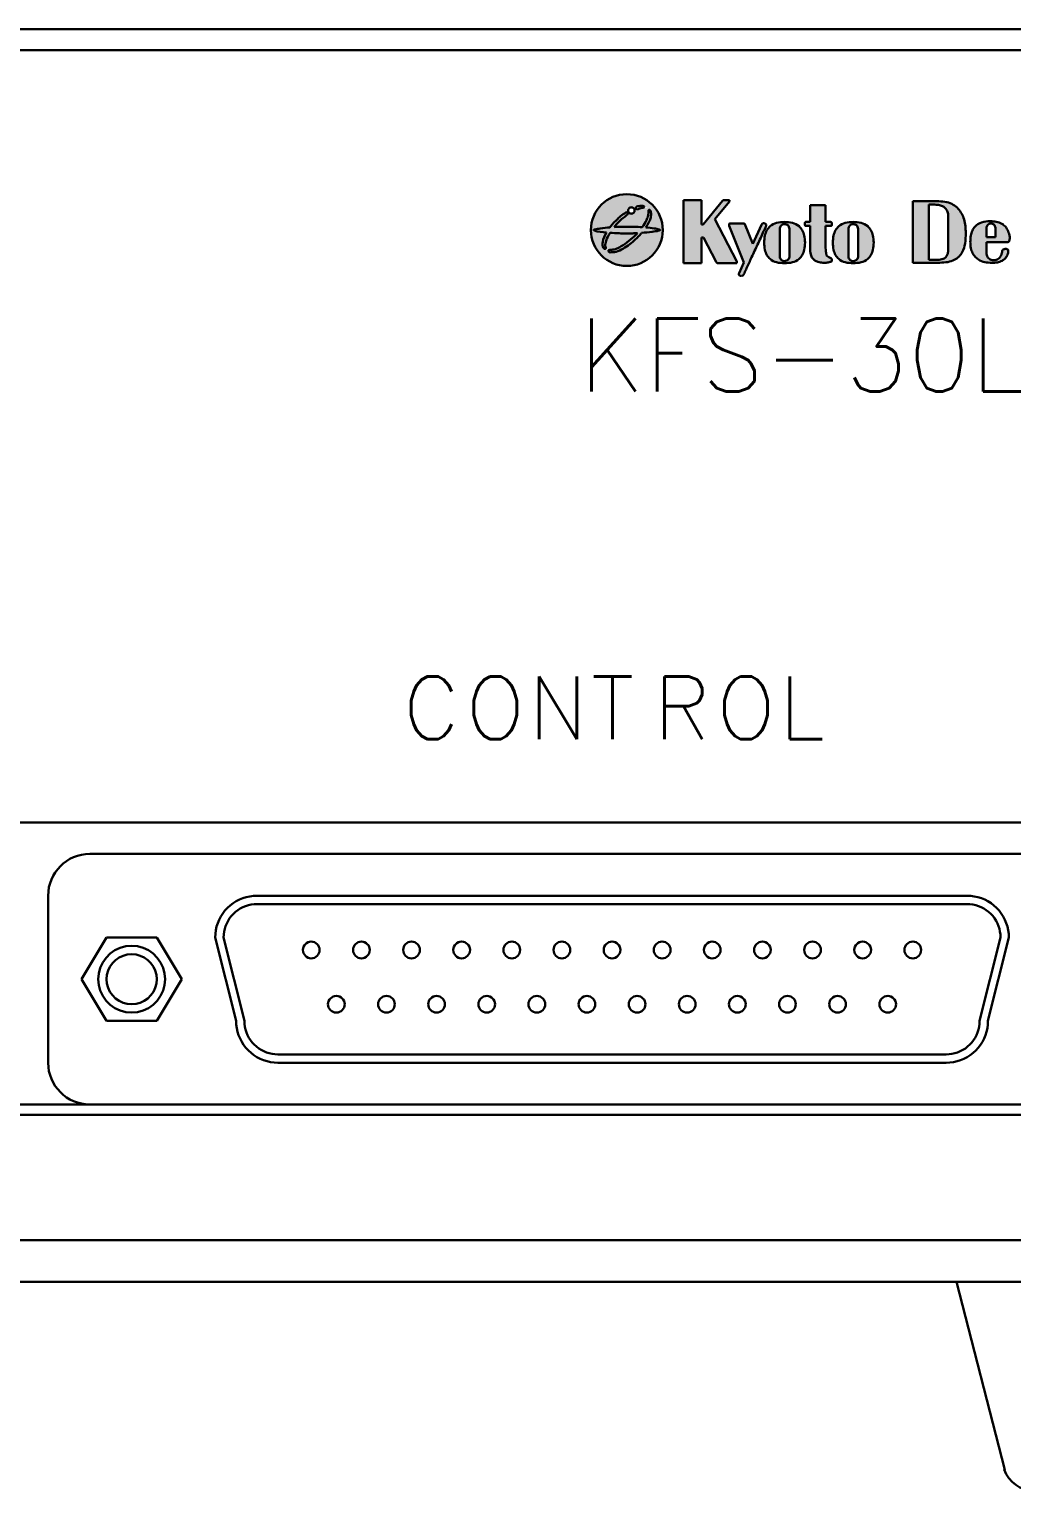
# Model space of a CAD drawing. Header units: millimetres. Extents: x 249 to 929, y 109 to 421.
# Drawn here: x 307.4 to 354.4, y 151.3 to 221.3 of the extents above; entities that cross this region are included whole.
import ezdxf

# ---------------------------------------------------------------- set-up
doc = ezdxf.new("R2010")
doc.units = ezdxf.units.MM
doc.layers.get('0').update_dxf_attribs({"lineweight": 30})
doc.layers.add('0 @ 1', color=7, linetype='Continuous', lineweight=30)
doc.styles.get("Standard").update_dxf_attribs({"font": 'txt', "bigfont": 'extfont2.shx'})

# ---------------------------------------------------------------- blocks, each defined once
blk = doc.blocks.new('A$C63502DDE')
h = blk.add_hatch(color=256)
h.paths.add_polyline_path([(88.428, 48.381, 1), (84.988, 48.381, 1)])
edge = h.paths.add_edge_path(flags=16)
edge.add_spline(control_points=[(86.928, 49.164), (86.908, 49.166), (86.868, 49.171), (86.817, 49.206), (86.783, 49.257), (86.771, 49.317), (86.783, 49.378), (86.817, 49.428), (86.868, 49.464), (86.908, 49.468), (86.928, 49.471)], knot_values=[0, 0, 0, 0, 0.126791, 0.249893, 0.373033, 0.49987, 0.627204, 0.750298, 0.873243, 1, 1, 1, 1], degree=3, periodic=0)
edge.add_spline(control_points=[(86.928, 49.471), (86.949, 49.468), (86.989, 49.464), (87.04, 49.428), (87.074, 49.378), (87.086, 49.317), (87.074, 49.257), (87.04, 49.206), (86.989, 49.171), (86.949, 49.166), (86.928, 49.164)], knot_values=[0, 0, 0, 0, 0.127888, 0.250638, 0.37317, 0.50013, 0.626595, 0.749172, 0.872079, 1, 1, 1, 1], degree=3, periodic=0)
edge = h.paths.add_edge_path(flags=16)
edge.add_line((87.697, 49.444), (87.497, 49.444))
edge.add_spline(control_points=[(87.497, 49.444), (87.457, 49.441), (87.356, 49.433), (87.262, 49.395), (87.204, 49.372)], knot_values=[0, 0, 0, 0, 0.387628, 1, 1, 1, 1], degree=3, periodic=0)
edge.add_spline(control_points=[(87.136, 49.415), (87.135, 49.421), (87.133, 49.432), (87.138, 49.456), (87.144, 49.473), (87.149, 49.485)], knot_values=[0, 0, 0, 0, 0.235768, 0.486236, 1, 1, 1, 1], degree=3, periodic=0)
edge.add_spline(control_points=[(87.298, 49.533), (87.331, 49.54), (87.388, 49.551), (87.457, 49.548), (87.497, 49.537), (87.516, 49.528), (87.528, 49.52), (87.535, 49.513), (87.538, 49.507), (87.539, 49.505)], knot_values=[0, 0, 0, 0, 0.397445, 0.686995, 0.796119, 0.883301, 0.930085, 0.968569, 1, 1, 1, 1], degree=3, periodic=0)
h = blk.add_hatch(color=256)
edge = h.paths.add_edge_path()
edge.add_line((90.922, 48.898), (91.621, 49.753))
edge.add_line((91.621, 49.753), (91.621, 49.814))
edge.add_line((91.621, 49.814), (91.364, 49.814))
edge.add_spline(control_points=[(91.364, 49.814), (91.356, 49.813), (91.34, 49.812), (91.312, 49.802), (91.297, 49.787), (91.288, 49.778)], knot_values=[0, 0, 0, 0, 0.28426, 0.555904, 1, 1, 1, 1], degree=3, periodic=0)
edge.add_line((91.288, 49.778), (90.358, 48.64))
edge.add_line((90.358, 48.64), (90.276, 48.64))
edge.add_line((90.276, 48.64), (90.276, 49.814))
edge.add_line((90.276, 49.814), (89.416, 49.814))
edge.add_line((89.416, 49.814), (89.416, 46.803))
edge.add_line((89.416, 46.803), (90.276, 46.803))
edge.add_line((90.276, 46.803), (90.276, 48.018))
edge.add_line((90.276, 48.018), (90.376, 48.018))
edge.add_line((90.376, 48.018), (90.991, 46.852))
edge.add_spline(control_points=[(90.991, 46.852), (90.996, 46.842), (91.005, 46.824), (91.028, 46.805), (91.053, 46.795), (91.07, 46.794), (91.079, 46.794)], knot_values=[0, 0, 0, 0, 0.289557, 0.552505, 0.764791, 1, 1, 1, 1], degree=3, periodic=0)
edge.add_line((91.079, 46.794), (91.972, 46.794))
edge.add_line((91.972, 46.794), (91.976, 46.881))
edge.add_line((91.976, 46.881), (90.922, 48.898))
h = blk.add_hatch(color=256)
edge = h.paths.add_edge_path()
edge.add_spline(control_points=[(101.689, 46.817), (101.821, 46.822), (102.061, 46.831), (102.382, 46.93), (102.622, 47.094), (102.817, 47.362), (102.929, 47.759), (102.937, 48.075), (102.941, 48.245)], knot_values=[0, 0, 0, 0, 0.180126, 0.325655, 0.450532, 0.569454, 0.769371, 1, 1, 1, 1], degree=3, periodic=0)
edge.add_spline(control_points=[(102.941, 48.245), (102.929, 48.463), (102.906, 48.878), (102.66, 49.357), (102.338, 49.614), (102.014, 49.74), (101.774, 49.753), (101.644, 49.76)], knot_values=[0, 0, 0, 0, 0.288841, 0.547505, 0.682313, 0.828999, 1, 1, 1, 1], degree=3, periodic=0)
edge.add_line((101.644, 49.76), (100.408, 49.76))
edge.add_line((100.408, 49.76), (100.408, 46.817))
edge.add_line((100.408, 46.817), (101.689, 46.817))
edge = h.paths.add_edge_path(flags=16)
edge.add_spline(control_points=[(102.099, 47.403), (102.097, 47.367), (102.09, 47.284), (102.047, 47.176), (101.982, 47.084), (101.901, 47.018), (101.79, 46.971), (101.706, 46.966), (101.66, 46.963)], knot_values=[0, 0, 0, 0, 0.1583, 0.354976, 0.49188, 0.638747, 0.80357, 1, 1, 1, 1], degree=3, periodic=0)
edge.add_line((101.66, 46.963), (101.171, 46.963))
edge.add_line((101.171, 46.963), (101.171, 49.604))
edge.add_line((101.171, 49.604), (101.405, 49.604))
edge.add_spline(control_points=[(101.405, 49.604), (101.484, 49.6), (101.624, 49.594), (101.808, 49.536), (101.939, 49.452), (102.023, 49.354), (102.071, 49.254), (102.095, 49.162), (102.098, 49.103), (102.099, 49.076)], knot_values=[0, 0, 0, 0, 0.240467, 0.429371, 0.582874, 0.708452, 0.82005, 0.918469, 1, 1, 1, 1], degree=3, periodic=0)
edge.add_line((102.099, 49.076), (102.099, 47.403))
h = blk.add_hatch(color=256)
edge = h.paths.add_edge_path()
edge.add_line((96.216, 48.577), (96.477, 48.577))
edge.add_spline(control_points=[(96.477, 48.577), (96.483, 48.578), (96.496, 48.579), (96.511, 48.591), (96.519, 48.606), (96.52, 48.616), (96.521, 48.621)], knot_values=[0, 0, 0, 0, 0.283212, 0.557742, 0.775206, 1, 1, 1, 1], degree=3, periodic=0)
edge.add_line((96.521, 48.621), (96.521, 48.724))
edge.add_spline(control_points=[(96.521, 48.724), (96.52, 48.731), (96.518, 48.744), (96.507, 48.758), (96.492, 48.767), (96.482, 48.768), (96.477, 48.769)], knot_values=[0, 0, 0, 0, 0.283629, 0.557953, 0.775124, 1, 1, 1, 1], degree=3, periodic=0)
edge.add_line((96.477, 48.769), (96.216, 48.769))
edge.add_line((96.216, 48.769), (96.216, 49.575))
edge.add_line((96.216, 49.575), (95.487, 49.575))
edge.add_line((95.487, 49.575), (95.487, 48.769))
edge.add_line((95.487, 48.769), (95.28, 48.769))
edge.add_spline(control_points=[(95.28, 48.769), (95.274, 48.768), (95.261, 48.766), (95.246, 48.754), (95.238, 48.74), (95.237, 48.73), (95.236, 48.724)], knot_values=[0, 0, 0, 0, 0.283596, 0.55794, 0.77512, 1, 1, 1, 1], degree=3, periodic=0)
edge.add_line((95.236, 48.724), (95.236, 48.621))
edge.add_spline(control_points=[(95.236, 48.621), (95.237, 48.615), (95.239, 48.602), (95.25, 48.587), (95.265, 48.578), (95.275, 48.577), (95.28, 48.577)], knot_values=[0, 0, 0, 0, 0.28361, 0.558304, 0.775493, 1, 1, 1, 1], degree=3, periodic=0)
edge.add_line((95.28, 48.577), (95.487, 48.577))
edge.add_line((95.487, 48.577), (95.487, 47.484))
edge.add_spline(control_points=[(95.487, 47.484), (95.49, 47.394), (95.496, 47.235), (95.578, 47.036), (95.709, 46.915), (95.807, 46.877), (95.858, 46.857)], knot_values=[0, 0, 0, 0, 0.340951, 0.602989, 0.792585, 1, 1, 1, 1], degree=3, periodic=0)
edge.add_spline(control_points=[(95.858, 46.857), (95.937, 46.838), (96.084, 46.803), (96.301, 46.815), (96.43, 46.848), (96.492, 46.864)], knot_values=[0, 0, 0, 0, 0.378534, 0.703648, 1, 1, 1, 1], degree=3, periodic=0)
edge.add_spline(control_points=[(96.492, 46.864), (96.498, 46.867), (96.51, 46.873), (96.526, 46.898), (96.534, 46.937), (96.53, 46.976), (96.52, 47.002), (96.512, 47.011), (96.509, 47.015)], knot_values=[0, 0, 0, 0, 0.113256, 0.233044, 0.501505, 0.805142, 0.909204, 1, 1, 1, 1], degree=3, periodic=0)
edge.add_spline(control_points=[(96.509, 47.015), (96.464, 47.037), (96.386, 47.078), (96.315, 47.13), (96.285, 47.153)], knot_values=[0, 0, 0, 0, 0.56372, 1, 1, 1, 1], degree=3, periodic=0)
edge.add_spline(control_points=[(96.285, 47.153), (96.279, 47.163), (96.265, 47.188), (96.251, 47.256), (96.226, 47.425), (96.22, 47.579), (96.216, 47.692)], knot_values=[0, 0, 0, 0, 0.061412, 0.156591, 0.378518, 1, 1, 1, 1], degree=3, periodic=0)
edge.add_line((96.216, 47.692), (96.216, 48.577))
h = blk.add_hatch(color=256)
edge = h.paths.add_edge_path()
edge.add_spline(control_points=[(92.36, 48.658), (92.356, 48.666), (92.348, 48.68), (92.331, 48.694), (92.312, 48.702), (92.3, 48.702), (92.293, 48.703)], knot_values=[0, 0, 0, 0, 0.296334, 0.562642, 0.772511, 1, 1, 1, 1], degree=3, periodic=0)
edge.add_line((92.293, 48.703), (91.643, 48.703))
edge.add_spline(control_points=[(91.643, 48.703), (91.639, 48.702), (91.632, 48.701), (91.622, 48.695), (91.613, 48.685), (91.607, 48.672), (91.606, 48.661), (91.605, 48.656)], knot_values=[0, 0, 0, 0, 0.168004, 0.341887, 0.526459, 0.757008, 1, 1, 1, 1], degree=3, periodic=0)
edge.add_line((91.605, 48.656), (91.605, 48.581))
edge.add_line((91.605, 48.581), (92.316, 46.826))
edge.add_line((92.316, 46.826), (92.08, 46.321))
edge.add_spline(control_points=[(92.08, 46.321), (92.077, 46.309), (92.07, 46.286), (92.071, 46.253), (92.085, 46.222), (92.114, 46.198), (92.14, 46.19), (92.155, 46.186)], knot_values=[0, 0, 0, 0, 0.212322, 0.388625, 0.548666, 0.750575, 1, 1, 1, 1], degree=3, periodic=0)
edge.add_spline(control_points=[(92.155, 46.186), (92.17, 46.183), (92.197, 46.178), (92.236, 46.185), (92.279, 46.209), (92.297, 46.242), (92.309, 46.265)], knot_values=[0, 0, 0, 0, 0.2388, 0.432701, 0.606, 1, 1, 1, 1], degree=3, periodic=0)
edge.add_spline(control_points=[(92.309, 46.265), (92.344, 46.341), (92.458, 46.587), (92.666, 47.037), (92.937, 47.624), (93.173, 48.136), (93.314, 48.442), (93.358, 48.536)], knot_values=[0, 0, 0, 0, 0.101002, 0.324259, 0.595661, 0.876527, 1, 1, 1, 1], degree=3, periodic=0)
edge.add_spline(control_points=[(93.358, 48.536), (93.363, 48.55), (93.375, 48.581), (93.379, 48.623), (93.371, 48.656), (93.356, 48.678), (93.33, 48.696), (93.309, 48.7), (93.297, 48.703)], knot_values=[0, 0, 0, 0, 0.222678, 0.462979, 0.579456, 0.697782, 0.83172, 1, 1, 1, 1], degree=3, periodic=0)
edge.add_spline(control_points=[(93.297, 48.703), (93.285, 48.704), (93.261, 48.707), (93.228, 48.703), (93.199, 48.691), (93.175, 48.669), (93.166, 48.648), (93.162, 48.637)], knot_values=[0, 0, 0, 0, 0.228627, 0.423183, 0.594641, 0.788175, 1, 1, 1, 1], degree=3, periodic=0)
edge.add_line((93.162, 48.637), (92.737, 47.726))
edge.add_line((92.737, 47.726), (92.36, 48.658))
h = blk.add_hatch(color=256)
edge = h.paths.add_edge_path()
edge.add_spline(control_points=[(94.262, 46.791), (94.391, 46.797), (94.636, 46.809), (94.94, 46.956), (95.126, 47.183), (95.223, 47.457), (95.249, 47.78), (95.223, 48.102), (95.126, 48.376), (94.94, 48.603), (94.636, 48.75), (94.391, 48.762), (94.262, 48.768)], knot_values=[0, 0, 0, 0, 0.120423, 0.230063, 0.305316, 0.392154, 0.5, 0.607846, 0.694685, 0.769938, 0.879577, 1, 1, 1, 1], degree=3, periodic=0)
edge.add_spline(control_points=[(94.262, 48.768), (94.134, 48.762), (93.889, 48.75), (93.586, 48.603), (93.399, 48.376), (93.302, 48.102), (93.276, 47.78), (93.302, 47.457), (93.399, 47.183), (93.586, 46.956), (93.889, 46.809), (94.134, 46.797), (94.262, 46.791)], knot_values=[0, 0, 0, 0, 0.120335, 0.229996, 0.30528, 0.392141, 0.5, 0.607859, 0.69472, 0.770003, 0.879665, 1, 1, 1, 1], degree=3, periodic=0)
edge = h.paths.add_edge_path(flags=16)
edge.add_spline(control_points=[(94.03, 48.434), (94.033, 48.461), (94.038, 48.515), (94.084, 48.591), (94.16, 48.653), (94.228, 48.662), (94.262, 48.667)], knot_values=[0, 0, 0, 0, 0.22462, 0.44212, 0.716924, 1, 1, 1, 1], degree=3, periodic=0)
edge.add_spline(control_points=[(94.262, 48.667), (94.29, 48.664), (94.344, 48.658), (94.42, 48.612), (94.482, 48.537), (94.491, 48.468), (94.496, 48.434)], knot_values=[0, 0, 0, 0, 0.224289, 0.441894, 0.716905, 1, 1, 1, 1], degree=3, periodic=0)
edge.add_line((94.496, 48.434), (94.496, 47.125))
edge.add_spline(control_points=[(94.496, 47.125), (94.493, 47.098), (94.487, 47.044), (94.441, 46.968), (94.365, 46.906), (94.297, 46.897), (94.262, 46.892)], knot_values=[0, 0, 0, 0, 0.224689, 0.442258, 0.717187, 1, 1, 1, 1], degree=3, periodic=0)
edge.add_spline(control_points=[(94.262, 46.892), (94.235, 46.895), (94.181, 46.901), (94.106, 46.947), (94.043, 47.022), (94.034, 47.091), (94.03, 47.125)], knot_values=[0, 0, 0, 0, 0.224142, 0.441362, 0.716224, 1, 1, 1, 1], degree=3, periodic=0)
edge.add_line((94.03, 47.125), (94.03, 48.434))
h = blk.add_hatch(color=256)
edge = h.paths.add_edge_path()
edge.add_spline(control_points=[(97.55, 46.791), (97.679, 46.797), (97.924, 46.809), (98.227, 46.956), (98.414, 47.183), (98.511, 47.457), (98.537, 47.78), (98.511, 48.102), (98.414, 48.376), (98.227, 48.603), (97.924, 48.75), (97.679, 48.762), (97.55, 48.768)], knot_values=[0, 0, 0, 0, 0.120423, 0.230063, 0.305316, 0.392154, 0.5, 0.607846, 0.694685, 0.769937, 0.879577, 1, 1, 1, 1], degree=3, periodic=0)
edge.add_spline(control_points=[(97.55, 48.768), (97.422, 48.762), (97.177, 48.75), (96.874, 48.603), (96.688, 48.376), (96.59, 48.102), (96.564, 47.78), (96.59, 47.457), (96.688, 47.183), (96.874, 46.956), (97.177, 46.809), (97.422, 46.797), (97.55, 46.791)], knot_values=[0, 0, 0, 0, 0.120337, 0.229961, 0.305233, 0.392107, 0.5, 0.607893, 0.694766, 0.770039, 0.879663, 1, 1, 1, 1], degree=3, periodic=0)
edge = h.paths.add_edge_path(flags=16)
edge.add_spline(control_points=[(97.318, 48.434), (97.321, 48.461), (97.326, 48.515), (97.372, 48.591), (97.448, 48.653), (97.516, 48.662), (97.55, 48.667)], knot_values=[0, 0, 0, 0, 0.224621, 0.442122, 0.716923, 1, 1, 1, 1], degree=3, periodic=0)
edge.add_spline(control_points=[(97.55, 48.667), (97.578, 48.664), (97.632, 48.658), (97.708, 48.612), (97.77, 48.537), (97.779, 48.468), (97.784, 48.434)], knot_values=[0, 0, 0, 0, 0.225023, 0.44255, 0.717115, 1, 1, 1, 1], degree=3, periodic=0)
edge.add_line((97.784, 48.434), (97.784, 47.125))
edge.add_spline(control_points=[(97.784, 47.125), (97.781, 47.098), (97.775, 47.044), (97.729, 46.968), (97.653, 46.906), (97.585, 46.897), (97.55, 46.892)], knot_values=[0, 0, 0, 0, 0.224546, 0.441794, 0.716414, 1, 1, 1, 1], degree=3, periodic=0)
edge.add_spline(control_points=[(97.55, 46.892), (97.523, 46.895), (97.469, 46.901), (97.394, 46.947), (97.331, 47.022), (97.322, 47.091), (97.318, 47.125)], knot_values=[0, 0, 0, 0, 0.224138, 0.441359, 0.716222, 1, 1, 1, 1], degree=3, periodic=0)
edge.add_line((97.318, 47.125), (97.318, 48.434))
h = blk.add_hatch(color=256)
edge = h.paths.add_edge_path()
edge.add_spline(control_points=[(105.041, 48.048), (105.022, 48.146), (104.987, 48.324), (104.849, 48.549), (104.65, 48.706), (104.394, 48.794), (104.204, 48.802), (104.106, 48.807)], knot_values=[0, 0, 0, 0, 0.221215, 0.405728, 0.575446, 0.779399, 1, 1, 1, 1], degree=3, periodic=0)
edge.add_spline(control_points=[(104.106, 48.807), (103.966, 48.799), (103.699, 48.785), (103.394, 48.596), (103.242, 48.352), (103.166, 48.1), (103.159, 47.912), (103.155, 47.809)], knot_values=[0, 0, 0, 0, 0.263135, 0.505394, 0.643242, 0.803987, 1, 1, 1, 1], degree=3, periodic=0)
edge.add_spline(control_points=[(103.155, 47.809), (103.159, 47.71), (103.168, 47.528), (103.249, 47.283), (103.376, 47.094), (103.572, 46.934), (103.849, 46.827), (104.071, 46.816), (104.185, 46.811)], knot_values=[0, 0, 0, 0, 0.181591, 0.333484, 0.467138, 0.593136, 0.791917, 1, 1, 1, 1], degree=3, periodic=0)
edge.add_spline(control_points=[(104.185, 46.811), (104.274, 46.814), (104.442, 46.82), (104.661, 46.893), (104.829, 47.014), (104.895, 47.119), (104.929, 47.173)], knot_values=[0, 0, 0, 0, 0.304432, 0.576348, 0.781854, 1, 1, 1, 1], degree=3, periodic=0)
edge.add_spline(control_points=[(104.929, 47.173), (104.946, 47.222), (104.972, 47.297), (104.972, 47.375), (104.972, 47.401)], knot_values=[0, 0, 0, 0, 0.669306, 1, 1, 1, 1], degree=3, periodic=0)
edge.add_spline(control_points=[(104.972, 47.401), (104.972, 47.406), (104.971, 47.416), (104.965, 47.431), (104.955, 47.445), (104.934, 47.461), (104.895, 47.474), (104.863, 47.475), (104.844, 47.476)], knot_values=[0, 0, 0, 0, 0.088904, 0.183152, 0.286961, 0.407727, 0.65335, 1, 1, 1, 1], degree=3, periodic=0)
edge.add_spline(control_points=[(104.844, 47.476), (104.827, 47.475), (104.796, 47.475), (104.755, 47.468), (104.722, 47.454), (104.696, 47.429), (104.688, 47.406), (104.685, 47.394)], knot_values=[0, 0, 0, 0, 0.261126, 0.467852, 0.634836, 0.809743, 1, 1, 1, 1], degree=3, periodic=0)
edge.add_spline(control_points=[(104.685, 47.394), (104.678, 47.356), (104.663, 47.269), (104.626, 47.155), (104.567, 47.059), (104.494, 46.99), (104.393, 46.94), (104.314, 46.935), (104.272, 46.932)], knot_values=[0, 0, 0, 0, 0.169542, 0.383885, 0.518611, 0.660071, 0.815378, 1, 1, 1, 1], degree=3, periodic=0)
edge.add_spline(control_points=[(104.272, 46.932), (104.233, 46.935), (104.16, 46.941), (104.064, 46.993), (103.99, 47.075), (103.939, 47.185), (103.933, 47.27), (103.93, 47.314)], knot_values=[0, 0, 0, 0, 0.199033, 0.379742, 0.556513, 0.7716, 1, 1, 1, 1], degree=3, periodic=0)
edge.add_line((103.93, 47.314), (103.93, 47.795))
edge.add_line((103.93, 47.795), (104.941, 47.795))
edge.add_spline(control_points=[(104.941, 47.795), (104.952, 47.797), (104.974, 47.8), (105.01, 47.834), (105.033, 47.896), (105.045, 47.973), (105.042, 48.025), (105.041, 48.048)], knot_values=[0, 0, 0, 0, 0.109717, 0.220361, 0.479191, 0.763286, 1, 1, 1, 1], degree=3, periodic=0)
edge = h.paths.add_edge_path(flags=16)
edge.add_spline(control_points=[(103.93, 48.483), (103.932, 48.508), (103.937, 48.557), (103.979, 48.627), (104.049, 48.684), (104.111, 48.692), (104.143, 48.696)], knot_values=[0, 0, 0, 0, 0.224306, 0.441581, 0.716269, 1, 1, 1, 1], degree=3, periodic=0)
edge.add_spline(control_points=[(104.143, 48.696), (104.168, 48.694), (104.217, 48.689), (104.287, 48.646), (104.343, 48.577), (104.352, 48.514), (104.356, 48.483)], knot_values=[0, 0, 0, 0, 0.224226, 0.441475, 0.716418, 1, 1, 1, 1], degree=3, periodic=0)
edge.add_line((104.356, 48.483), (104.356, 48.039))
edge.add_line((104.356, 48.039), (103.93, 48.039))
edge.add_line((103.93, 48.039), (103.93, 48.483))
for p, q in [((2, 58), (128, 58)), ((128, 57), (2, 57)), ((89.416, 49.814), (89.416, 46.803)), ((90.276, 49.814), (89.416, 49.814)), ((90.276, 48.64), (90.276, 49.814)), ((91.288, 49.778), (90.358, 48.64)), ((90.922, 48.898), (91.621, 49.753)), ((91.621, 49.814), (91.364, 49.814)), ((91.621, 49.753), (91.621, 49.814)), ((100.408, 49.76), (100.408, 46.817)), ((101.644, 49.76), (100.408, 49.76)), ((87.497, 49.444), (87.506, 49.444)), ((87.506, 49.444), (87.514, 49.45)), ((87.739, 49.303), (87.737, 49.295)), ((87.737, 49.295), (87.739, 49.288)), ((95.487, 49.575), (95.487, 48.769)), ((96.216, 49.575), (95.487, 49.575)), ((96.216, 48.769), (96.216, 49.575)), ((101.171, 49.604), (101.171, 46.963)), ((101.405, 49.604), (101.171, 49.604)), ((102.099, 47.403), (102.099, 49.076)), ((90.358, 48.64), (90.276, 48.64)), ((91.976, 46.881), (90.922, 48.898)), ((91.605, 48.656), (91.605, 48.581)), ((91.605, 48.581), (92.316, 46.826)), ((92.293, 48.703), (91.643, 48.703)), ((92.737, 47.726), (92.36, 48.658)), ((93.162, 48.637), (92.737, 47.726)), ((94.03, 48.434), (94.03, 47.125)), ((94.496, 47.125), (94.496, 48.434)), ((95.236, 48.724), (95.236, 48.621)), ((95.487, 48.769), (95.28, 48.769)), ((95.28, 48.577), (95.487, 48.577)), ((95.487, 48.577), (95.487, 47.484)), ((96.477, 48.769), (96.216, 48.769)), ((96.216, 48.577), (96.477, 48.577)), ((96.216, 47.692), (96.216, 48.577)), ((96.521, 48.621), (96.521, 48.724)), ((97.318, 48.434), (97.318, 47.125)), ((97.784, 47.125), (97.784, 48.434)), ((103.93, 48.483), (103.93, 48.039)), ((104.356, 48.039), (104.356, 48.483)), ((90.276, 46.803), (90.276, 48.018)), ((90.276, 48.018), (90.376, 48.018)), ((90.376, 48.018), (90.991, 46.852)), ((103.93, 48.039), (104.356, 48.039)), ((103.93, 47.314), (103.93, 47.795)), ((103.93, 47.795), (104.941, 47.795)), ((85.704, 47.523), (85.699, 47.533)), ((85.7, 47.512), (85.704, 47.523)), ((85.874, 47.317), (85.88, 47.313)), ((85.88, 47.313), (85.887, 47.313)), ((101.171, 46.963), (101.66, 46.963)), ((89.416, 46.803), (90.276, 46.803)), ((91.079, 46.794), (91.972, 46.794)), ((91.972, 46.794), (91.976, 46.881)), ((92.316, 46.826), (92.08, 46.321)), ((100.408, 46.817), (101.689, 46.817)), ((57, 20), (115, 20)), ((111, 18.5), (61, 18.5)), ((59, 16.5), (59, 8.5)), ((103, 16.5), (69, 16.5)), ((103, 16.1), (69, 16.1)), ((61.8, 14.5), (60.6, 12.5)), ((64.2, 14.5), (61.8, 14.5)), ((65.4, 12.5), (64.2, 14.5)), ((67, 14.5), (68, 10.5)), ((67.4, 14.5), (68.4, 10.5)), ((104.6, 14.5), (103.6, 10.5)), ((104, 10.5), (105, 14.5)), ((61.8, 10.5), (60.6, 12.5)), ((65.4, 12.5), (64.2, 10.5)), ((64.2, 10.5), (61.8, 10.5)), ((70, 8.9), (102, 8.9)), ((70, 8.5), (102, 8.5)), ((57, 6.5), (115, 6.5)), ((61, 6.5), (111, 6.5)), ((115, 6), (57, 6)), ((2, 0), (128, 0)), ((128, -2), (2, -2)), ((102.5, -2), (117.5, -2)), ((102.5, -2), (104.8, -11))]:
    blk.add_line(p, q)
for points in [[(69, 16.5), (68.826, 16.492), (68.653, 16.47), (68.482, 16.432), (68.316, 16.379), (68.155, 16.313), (68, 16.232), (67.853, 16.138), (67.714, 16.032), (67.586, 15.914), (67.468, 15.786), (67.362, 15.647), (67.268, 15.5), (67.187, 15.345), (67.121, 15.184), (67.068, 15.018), (67.03, 14.847), (67.008, 14.674), (67, 14.5)], [(69, 16.1), (68.861, 16.094), (68.722, 16.076), (68.586, 16.046), (68.453, 16.004), (68.324, 15.95), (68.2, 15.886), (68.082, 15.811), (67.972, 15.726), (67.869, 15.631), (67.774, 15.529), (67.689, 15.418), (67.614, 15.3), (67.55, 15.176), (67.496, 15.047), (67.455, 14.914), (67.424, 14.778), (67.406, 14.639), (67.4, 14.5)], [(105, 14.5), (104.992, 14.674), (104.97, 14.847), (104.932, 15.018), (104.879, 15.184), (104.813, 15.345), (104.732, 15.5), (104.638, 15.647), (104.532, 15.786), (104.414, 15.914), (104.286, 16.032), (104.147, 16.138), (104, 16.232), (103.845, 16.313), (103.684, 16.379), (103.518, 16.432), (103.347, 16.47), (103.174, 16.492), (103, 16.5)], [(104.6, 14.5), (104.594, 14.639), (104.576, 14.778), (104.545, 14.914), (104.503, 15.047), (104.45, 15.176), (104.386, 15.3), (104.311, 15.418), (104.226, 15.529), (104.131, 15.631), (104.028, 15.726), (103.918, 15.811), (103.8, 15.886), (103.676, 15.95), (103.547, 16.004), (103.414, 16.046), (103.278, 16.076), (103.139, 16.094), (103, 16.1)], [(63, 10.9), (63.278, 10.924), (63.547, 10.996), (63.8, 11.114), (64.028, 11.274), (64.226, 11.472), (64.386, 11.7), (64.504, 11.953), (64.576, 12.222), (64.6, 12.5), (64.576, 12.778), (64.504, 13.047), (64.386, 13.3), (64.226, 13.528), (64.028, 13.726), (63.8, 13.886), (63.547, 14.004), (63.278, 14.076), (63, 14.1), (62.722, 14.076), (62.453, 14.004), (62.2, 13.886), (61.972, 13.726), (61.774, 13.528), (61.614, 13.3), (61.496, 13.047), (61.424, 12.778), (61.4, 12.5), (61.424, 12.222), (61.496, 11.953), (61.614, 11.7), (61.774, 11.472), (61.972, 11.274), (62.2, 11.114), (62.453, 10.996), (62.722, 10.924), (63, 10.9)], [(63, 11.3), (63.208, 11.318), (63.41, 11.372), (63.6, 11.461), (63.771, 11.581), (63.919, 11.729), (64.039, 11.9), (64.128, 12.09), (64.182, 12.292), (64.2, 12.5), (64.182, 12.708), (64.128, 12.91), (64.039, 13.1), (63.919, 13.271), (63.771, 13.419), (63.6, 13.539), (63.41, 13.628), (63.208, 13.682), (63, 13.7), (62.792, 13.682), (62.59, 13.628), (62.4, 13.539), (62.229, 13.419), (62.081, 13.271), (61.961, 13.1), (61.872, 12.91), (61.818, 12.708), (61.8, 12.5), (61.818, 12.292), (61.872, 12.09), (61.961, 11.9), (62.081, 11.729), (62.229, 11.581), (62.4, 11.461), (62.59, 11.372), (62.792, 11.318), (63, 11.3)], [(68, 10.5), (68.008, 10.326), (68.03, 10.153), (68.068, 9.982), (68.121, 9.816), (68.187, 9.655), (68.268, 9.5), (68.362, 9.353), (68.468, 9.214), (68.586, 9.086), (68.714, 8.968), (68.853, 8.862), (69, 8.768), (69.155, 8.687), (69.316, 8.621), (69.482, 8.568), (69.653, 8.53), (69.826, 8.508), (70, 8.5)], [(68.4, 10.5), (68.406, 10.361), (68.424, 10.222), (68.455, 10.086), (68.496, 9.953), (68.55, 9.824), (68.614, 9.7), (68.689, 9.582), (68.774, 9.471), (68.869, 9.369), (68.972, 9.274), (69.082, 9.189), (69.2, 9.114), (69.324, 9.05), (69.453, 8.997), (69.586, 8.955), (69.722, 8.924), (69.861, 8.906), (70, 8.9)], [(102, 8.5), (102.174, 8.508), (102.347, 8.53), (102.518, 8.568), (102.684, 8.621), (102.845, 8.687), (103, 8.768), (103.147, 8.862), (103.286, 8.968), (103.414, 9.086), (103.532, 9.214), (103.638, 9.353), (103.732, 9.5), (103.813, 9.655), (103.879, 9.816), (103.932, 9.982), (103.97, 10.153), (103.992, 10.326), (104, 10.5)], [(102, 8.9), (102.139, 8.906), (102.278, 8.924), (102.414, 8.955), (102.547, 8.997), (102.676, 9.05), (102.8, 9.114), (102.918, 9.189), (103.028, 9.274), (103.131, 9.369), (103.226, 9.471), (103.311, 9.582), (103.386, 9.7), (103.45, 9.824), (103.503, 9.953), (103.545, 10.086), (103.576, 10.222), (103.594, 10.361), (103.6, 10.5)]]:
    blk.add_lwpolyline(points)
for centre, radius in [((86.708, 48.381), 1.72), ((71.6, 13.9), 0.4), ((74, 13.9), 0.4), ((76.4, 13.9), 0.4), ((78.8, 13.9), 0.4), ((81.2, 13.9), 0.4), ((83.6, 13.9), 0.4), ((86, 13.9), 0.4), ((88.4, 13.9), 0.4), ((90.8, 13.9), 0.4), ((93.2, 13.9), 0.4), ((95.6, 13.9), 0.4), ((98, 13.9), 0.4), ((100.4, 13.9), 0.4), ((72.8, 11.3), 0.4), ((75.2, 11.3), 0.4), ((77.6, 11.3), 0.4), ((80, 11.3), 0.4), ((82.4, 11.3), 0.4), ((84.8, 11.3), 0.4), ((87.2, 11.3), 0.4), ((89.6, 11.3), 0.4), ((92, 11.3), 0.4), ((94.4, 11.3), 0.4), ((96.8, 11.3), 0.4), ((99.2, 11.3), 0.4)]:
    blk.add_circle(centre, radius)
for centre, radius, start, end in [((61, 16.5), 2, 90, 180), ((61, 8.5), 2, 180, 270), ((106.2, -10.5), 1.5, 199, 270)]:
    blk.add_arc(centre, radius, start, end)
for points, knots in [([(91.364, 49.814), (91.356, 49.813), (91.34, 49.812), (91.312, 49.802), (91.297, 49.787), (91.288, 49.778)], [0, 0, 0, 0, 0.28426, 0.555904, 1, 1, 1, 1]), ([(102.941, 48.245), (102.929, 48.463), (102.906, 48.878), (102.66, 49.357), (102.338, 49.614), (102.014, 49.74), (101.774, 49.753), (101.644, 49.76)], [0, 0, 0, 0, 0.288841, 0.547505, 0.682313, 0.828999, 1, 1, 1, 1]), ([(86.66, 49.227), (86.575, 49.167), (86.423, 49.059), (86.287, 48.932), (86.226, 48.875)], [0, 0, 0, 0, 0.556975, 1, 1, 1, 1]), ([(86.356, 48.801), (86.425, 48.865), (86.547, 48.978), (86.681, 49.076), (86.739, 49.119)], [0, 0, 0, 0, 0.565356, 1, 1, 1, 1]), ([(86.751, 49.2), (86.747, 49.206), (86.738, 49.217), (86.718, 49.225), (86.696, 49.231), (86.677, 49.231), (86.665, 49.23), (86.661, 49.228), (86.66, 49.227)], [0, 0, 0, 0, 0.198409, 0.412852, 0.632438, 0.881372, 0.951655, 1, 1, 1, 1]), ([(86.739, 49.119), (86.74, 49.119), (86.741, 49.12), (86.743, 49.123), (86.745, 49.128), (86.749, 49.141), (86.753, 49.162), (86.754, 49.181), (86.753, 49.194), (86.752, 49.198), (86.751, 49.2)], [0, 0, 0, 0, 0.027873, 0.064475, 0.109589, 0.244238, 0.542136, 0.833315, 0.926136, 1, 1, 1, 1]), ([(86.928, 49.471), (86.908, 49.468), (86.868, 49.464), (86.817, 49.428), (86.783, 49.378), (86.771, 49.317), (86.783, 49.257), (86.817, 49.206), (86.868, 49.171), (86.908, 49.166), (86.928, 49.164)], [0, 0, 0, 0, 0.126757, 0.249702, 0.372796, 0.50013, 0.626967, 0.750107, 0.873209, 1, 1, 1, 1]), ([(86.928, 49.164), (86.949, 49.166), (86.989, 49.171), (87.04, 49.206), (87.074, 49.257), (87.086, 49.317), (87.074, 49.378), (87.04, 49.428), (86.989, 49.464), (86.949, 49.468), (86.928, 49.471)], [0, 0, 0, 0, 0.127921, 0.250828, 0.373405, 0.49987, 0.62683, 0.749362, 0.872112, 1, 1, 1, 1]), ([(87.149, 49.485), (87.144, 49.473), (87.138, 49.456), (87.133, 49.432), (87.135, 49.421), (87.136, 49.415)], [0, 0, 0, 0, 0.513764, 0.764232, 1, 1, 1, 1]), ([(87.136, 49.415), (87.139, 49.41), (87.145, 49.398), (87.171, 49.385), (87.191, 49.377), (87.204, 49.372)], [0, 0, 0, 0, 0.213974, 0.470501, 1, 1, 1, 1]), ([(87.298, 49.533), (87.26, 49.527), (87.216, 49.519), (87.171, 49.493), (87.158, 49.488), (87.149, 49.485)], [0, 0, 0, 0, 0.726632, 0.819733, 1, 1, 1, 1]), ([(87.204, 49.372), (87.262, 49.395), (87.356, 49.433), (87.457, 49.441), (87.497, 49.444)], [0, 0, 0, 0, 0.612372, 1, 1, 1, 1]), ([(87.539, 49.505), (87.538, 49.507), (87.535, 49.513), (87.528, 49.52), (87.516, 49.528), (87.497, 49.537), (87.457, 49.548), (87.388, 49.551), (87.331, 49.54), (87.298, 49.533)], [0, 0, 0, 0, 0.031431, 0.069915, 0.116699, 0.203881, 0.313005, 0.602555, 1, 1, 1, 1]), ([(87.747, 49.208), (87.741, 49.152), (87.727, 49.029), (87.628, 48.792), (87.52, 48.627), (87.448, 48.519)], [0, 0, 0, 0, 0.219458, 0.48841, 1, 1, 1, 1]), ([(87.514, 49.45), (87.519, 49.455), (87.529, 49.463), (87.538, 49.478), (87.541, 49.492), (87.539, 49.501), (87.539, 49.505)], [0, 0, 0, 0, 0.331257, 0.606205, 0.802486, 1, 1, 1, 1]), ([(87.777, 49.35), (87.772, 49.348), (87.762, 49.345), (87.747, 49.328), (87.742, 49.313), (87.739, 49.303)], [0, 0, 0, 0, 0.244463, 0.502824, 1, 1, 1, 1]), ([(87.739, 49.288), (87.741, 49.274), (87.746, 49.247), (87.746, 49.22), (87.747, 49.208)], [0, 0, 0, 0, 0.541853, 1, 1, 1, 1]), ([(87.82, 49.336), (87.816, 49.34), (87.807, 49.347), (87.794, 49.351), (87.784, 49.351), (87.779, 49.35), (87.777, 49.35)], [0, 0, 0, 0, 0.382884, 0.674328, 0.856368, 1, 1, 1, 1]), ([(87.841, 48.937), (87.853, 48.994), (87.875, 49.093), (87.871, 49.21), (87.854, 49.278), (87.84, 49.313), (87.826, 49.329), (87.82, 49.336)], [0, 0, 0, 0, 0.428621, 0.729723, 0.845015, 0.934429, 1, 1, 1, 1]), ([(102.099, 49.076), (102.098, 49.103), (102.095, 49.162), (102.071, 49.254), (102.023, 49.354), (101.939, 49.452), (101.808, 49.536), (101.624, 49.594), (101.484, 49.6), (101.405, 49.604)], [0, 0, 0, 0, 0.081531, 0.17995, 0.291548, 0.417126, 0.570629, 0.759533, 1, 1, 1, 1]), ([(85.896, 48.509), (85.744, 48.494), (85.499, 48.469), (85.241, 48.427), (85.134, 48.397), (85.116, 48.389), (85.112, 48.386), (85.11, 48.385), (85.11, 48.384), (85.11, 48.383), (85.11, 48.383)], [0, 0, 0, 0, 0.573736, 0.922121, 0.977349, 0.99248, 0.995262, 0.997457, 0.998832, 1, 1, 1, 1]), ([(85.11, 48.383), (85.11, 48.382), (85.11, 48.381), (85.111, 48.379), (85.114, 48.375), (85.128, 48.366), (85.327, 48.297), (85.535, 48.281), (85.731, 48.266)], [0, 0, 0, 0, 0.003012, 0.006413, 0.010412, 0.02696, 0.083156, 1, 1, 1, 1]), ([(86.226, 48.875), (86.159, 48.808), (86.042, 48.692), (85.939, 48.563), (85.896, 48.509)], [0, 0, 0, 0, 0.577014, 1, 1, 1, 1]), ([(86.101, 48.524), (86.145, 48.577), (86.226, 48.673), (86.316, 48.761), (86.356, 48.801)], [0, 0, 0, 0, 0.549236, 1, 1, 1, 1]), ([(86.708, 48.543), (86.591, 48.542), (86.388, 48.54), (86.186, 48.529), (86.101, 48.524)], [0, 0, 0, 0, 0.577604, 1, 1, 1, 1]), ([(87.448, 48.519), (87.316, 48.527), (87.069, 48.541), (86.822, 48.543), (86.708, 48.543)], [0, 0, 0, 0, 0.537263, 1, 1, 1, 1]), ([(87.419, 48.245), (87.589, 48.261), (87.864, 48.286), (88.156, 48.329), (88.279, 48.363), (88.3, 48.373), (88.305, 48.377), (88.306, 48.378), (88.307, 48.379), (88.307, 48.38), (88.307, 48.381)], [0, 0, 0, 0, 0.567631, 0.919634, 0.976244, 0.991922, 0.994846, 0.99719, 0.998695, 1, 1, 1, 1]), ([(87.619, 48.506), (87.671, 48.587), (87.759, 48.723), (87.817, 48.875), (87.841, 48.937)], [0, 0, 0, 0, 0.593077, 1, 1, 1, 1]), ([(88.307, 48.381), (88.307, 48.382), (88.306, 48.384), (88.302, 48.39), (88.287, 48.4), (88.193, 48.434), (87.967, 48.471), (87.752, 48.493), (87.619, 48.506)], [0, 0, 0, 0, 0.004927, 0.010892, 0.027639, 0.083746, 0.428786, 1, 1, 1, 1]), ([(91.643, 48.703), (91.639, 48.702), (91.632, 48.701), (91.622, 48.695), (91.613, 48.685), (91.607, 48.672), (91.606, 48.661), (91.605, 48.656)], [0, 0, 0, 0, 0.168004, 0.341887, 0.526459, 0.757008, 1, 1, 1, 1]), ([(92.36, 48.658), (92.356, 48.666), (92.348, 48.68), (92.331, 48.694), (92.312, 48.702), (92.3, 48.702), (92.293, 48.703)], [0, 0, 0, 0, 0.296334, 0.562642, 0.772511, 1, 1, 1, 1]), ([(92.309, 46.265), (92.344, 46.341), (92.458, 46.587), (92.666, 47.037), (92.937, 47.624), (93.173, 48.136), (93.314, 48.442), (93.358, 48.536)], [0, 0, 0, 0, 0.101002, 0.324259, 0.595661, 0.876527, 1, 1, 1, 1]), ([(93.297, 48.703), (93.285, 48.704), (93.261, 48.707), (93.228, 48.703), (93.199, 48.691), (93.175, 48.669), (93.166, 48.648), (93.162, 48.637)], [0, 0, 0, 0, 0.228627, 0.423183, 0.594641, 0.788175, 1, 1, 1, 1]), ([(94.262, 48.768), (94.134, 48.762), (93.889, 48.75), (93.586, 48.603), (93.399, 48.376), (93.302, 48.102), (93.276, 47.78), (93.302, 47.457), (93.399, 47.183), (93.586, 46.956), (93.889, 46.809), (94.134, 46.797), (94.262, 46.791)], [0, 0, 0, 0, 0.120335, 0.229996, 0.30528, 0.392141, 0.5, 0.607859, 0.69472, 0.770003, 0.879665, 1, 1, 1, 1]), ([(93.358, 48.536), (93.363, 48.55), (93.375, 48.581), (93.379, 48.623), (93.371, 48.656), (93.356, 48.678), (93.33, 48.696), (93.309, 48.7), (93.297, 48.703)], [0, 0, 0, 0, 0.222678, 0.462979, 0.579456, 0.697782, 0.83172, 1, 1, 1, 1]), ([(94.262, 48.667), (94.228, 48.662), (94.16, 48.653), (94.084, 48.591), (94.038, 48.515), (94.033, 48.461), (94.03, 48.434)], [0, 0, 0, 0, 0.283076, 0.55788, 0.77538, 1, 1, 1, 1]), ([(94.262, 46.791), (94.391, 46.797), (94.636, 46.809), (94.94, 46.956), (95.126, 47.183), (95.223, 47.457), (95.249, 47.78), (95.223, 48.102), (95.126, 48.376), (94.94, 48.603), (94.636, 48.75), (94.391, 48.762), (94.262, 48.768)], [0, 0, 0, 0, 0.120423, 0.230063, 0.305316, 0.392154, 0.5, 0.607846, 0.694685, 0.769938, 0.879577, 1, 1, 1, 1]), ([(94.496, 48.434), (94.491, 48.468), (94.482, 48.537), (94.42, 48.612), (94.344, 48.658), (94.29, 48.664), (94.262, 48.667)], [0, 0, 0, 0, 0.283095, 0.558106, 0.775711, 1, 1, 1, 1]), ([(95.28, 48.769), (95.274, 48.768), (95.261, 48.766), (95.246, 48.754), (95.238, 48.74), (95.237, 48.73), (95.236, 48.724)], [0, 0, 0, 0, 0.283596, 0.55794, 0.77512, 1, 1, 1, 1]), ([(95.236, 48.621), (95.237, 48.615), (95.239, 48.602), (95.25, 48.587), (95.265, 48.578), (95.275, 48.577), (95.28, 48.577)], [0, 0, 0, 0, 0.28361, 0.558304, 0.775493, 1, 1, 1, 1]), ([(96.521, 48.724), (96.52, 48.731), (96.518, 48.744), (96.507, 48.758), (96.492, 48.767), (96.482, 48.768), (96.477, 48.769)], [0, 0, 0, 0, 0.283629, 0.557953, 0.775124, 1, 1, 1, 1]), ([(96.477, 48.577), (96.483, 48.578), (96.496, 48.579), (96.511, 48.591), (96.519, 48.606), (96.52, 48.616), (96.521, 48.621)], [0, 0, 0, 0, 0.283212, 0.557742, 0.775206, 1, 1, 1, 1]), ([(97.55, 48.768), (97.422, 48.762), (97.177, 48.75), (96.874, 48.603), (96.688, 48.376), (96.59, 48.102), (96.564, 47.78), (96.59, 47.457), (96.688, 47.183), (96.874, 46.956), (97.177, 46.809), (97.422, 46.797), (97.55, 46.791)], [0, 0, 0, 0, 0.120337, 0.229961, 0.305233, 0.392107, 0.5, 0.607893, 0.694766, 0.770039, 0.879663, 1, 1, 1, 1]), ([(97.55, 48.667), (97.516, 48.662), (97.448, 48.653), (97.372, 48.591), (97.326, 48.515), (97.321, 48.461), (97.318, 48.434)], [0, 0, 0, 0, 0.283077, 0.557878, 0.775379, 1, 1, 1, 1]), ([(97.55, 46.791), (97.679, 46.797), (97.924, 46.809), (98.227, 46.956), (98.414, 47.183), (98.511, 47.457), (98.537, 47.78), (98.511, 48.102), (98.414, 48.376), (98.227, 48.603), (97.924, 48.75), (97.679, 48.762), (97.55, 48.768)], [0, 0, 0, 0, 0.120423, 0.230063, 0.305316, 0.392154, 0.5, 0.607846, 0.694685, 0.769937, 0.879577, 1, 1, 1, 1]), ([(97.784, 48.434), (97.779, 48.468), (97.77, 48.537), (97.708, 48.612), (97.632, 48.658), (97.578, 48.664), (97.55, 48.667)], [0, 0, 0, 0, 0.282885, 0.55745, 0.774977, 1, 1, 1, 1]), ([(104.106, 48.807), (103.966, 48.799), (103.699, 48.785), (103.394, 48.596), (103.242, 48.352), (103.166, 48.1), (103.159, 47.912), (103.155, 47.809)], [0, 0, 0, 0, 0.263135, 0.505394, 0.643242, 0.803987, 1, 1, 1, 1]), ([(104.143, 48.696), (104.111, 48.692), (104.049, 48.684), (103.979, 48.627), (103.937, 48.557), (103.932, 48.508), (103.93, 48.483)], [0, 0, 0, 0, 0.283731, 0.558419, 0.775694, 1, 1, 1, 1]), ([(105.041, 48.048), (105.022, 48.146), (104.987, 48.324), (104.849, 48.549), (104.65, 48.706), (104.394, 48.794), (104.204, 48.802), (104.106, 48.807)], [0, 0, 0, 0, 0.221215, 0.405728, 0.575446, 0.779399, 1, 1, 1, 1]), ([(104.356, 48.483), (104.352, 48.514), (104.343, 48.577), (104.287, 48.646), (104.217, 48.689), (104.168, 48.694), (104.143, 48.696)], [0, 0, 0, 0, 0.283582, 0.558525, 0.775774, 1, 1, 1, 1]), ([(85.731, 48.266), (85.656, 48.121), (85.557, 47.93), (85.538, 47.669), (85.565, 47.577), (85.578, 47.533)], [0, 0, 0, 0, 0.626826, 0.823442, 1, 1, 1, 1]), ([(85.699, 47.533), (85.69, 47.562), (85.67, 47.628), (85.683, 47.745), (85.739, 47.963), (85.834, 48.127), (85.904, 48.25)], [0, 0, 0, 0, 0.118808, 0.267723, 0.449669, 1, 1, 1, 1]), ([(87.059, 48.073), (86.834, 47.881), (86.54, 47.63), (86.116, 47.443), (85.955, 47.433), (85.884, 47.428)], [0, 0, 0, 0, 0.64726, 0.844535, 1, 1, 1, 1]), ([(85.887, 47.313), (85.989, 47.316), (86.22, 47.323), (86.659, 47.534), (86.943, 47.778), (87.13, 47.938)], [0, 0, 0, 0, 0.214133, 0.481643, 1, 1, 1, 1]), ([(85.904, 48.25), (86.048, 48.24), (86.316, 48.222), (86.584, 48.219), (86.708, 48.218)], [0, 0, 0, 0, 0.537225, 1, 1, 1, 1]), ([(86.708, 48.218), (86.805, 48.219), (86.973, 48.22), (87.142, 48.229), (87.214, 48.232)], [0, 0, 0, 0, 0.571679, 1, 1, 1, 1]), ([(87.214, 48.232), (87.186, 48.202), (87.136, 48.148), (87.083, 48.096), (87.059, 48.073)], [0, 0, 0, 0, 0.556333, 1, 1, 1, 1]), ([(87.13, 47.938), (87.188, 47.995), (87.288, 48.093), (87.38, 48.2), (87.419, 48.245)], [0, 0, 0, 0, 0.572061, 1, 1, 1, 1]), ([(96.285, 47.153), (96.279, 47.163), (96.265, 47.188), (96.251, 47.256), (96.226, 47.425), (96.22, 47.579), (96.216, 47.692)], [0, 0, 0, 0, 0.061412, 0.156591, 0.378518, 1, 1, 1, 1]), ([(101.689, 46.817), (101.821, 46.822), (102.061, 46.831), (102.382, 46.93), (102.622, 47.094), (102.817, 47.362), (102.929, 47.759), (102.937, 48.075), (102.941, 48.245)], [0, 0, 0, 0, 0.180126, 0.325655, 0.450532, 0.569454, 0.769371, 1, 1, 1, 1]), ([(103.155, 47.809), (103.159, 47.71), (103.168, 47.528), (103.249, 47.283), (103.376, 47.094), (103.572, 46.934), (103.849, 46.827), (104.071, 46.816), (104.185, 46.811)], [0, 0, 0, 0, 0.181591, 0.333484, 0.467138, 0.593136, 0.791917, 1, 1, 1, 1]), ([(104.941, 47.795), (104.952, 47.797), (104.974, 47.8), (105.01, 47.834), (105.033, 47.896), (105.045, 47.973), (105.042, 48.025), (105.041, 48.048)], [0, 0, 0, 0, 0.109717, 0.220361, 0.479191, 0.763286, 1, 1, 1, 1]), ([(85.578, 47.533), (85.593, 47.517), (85.613, 47.495), (85.647, 47.479), (85.661, 47.48), (85.669, 47.48)], [0, 0, 0, 0, 0.59291, 0.804502, 1, 1, 1, 1]), ([(85.669, 47.48), (85.673, 47.482), (85.681, 47.484), (85.693, 47.495), (85.698, 47.505), (85.7, 47.512)], [0, 0, 0, 0, 0.272827, 0.544139, 1, 1, 1, 1]), ([(85.825, 47.393), (85.824, 47.384), (85.823, 47.367), (85.843, 47.34), (85.862, 47.326), (85.874, 47.317)], [0, 0, 0, 0, 0.26019, 0.534344, 1, 1, 1, 1]), ([(85.884, 47.428), (85.876, 47.427), (85.864, 47.426), (85.847, 47.42), (85.836, 47.412), (85.828, 47.403), (85.826, 47.396), (85.825, 47.393)], [0, 0, 0, 0, 0.297719, 0.524535, 0.701298, 0.867458, 1, 1, 1, 1]), ([(94.03, 47.125), (94.034, 47.091), (94.043, 47.022), (94.106, 46.947), (94.181, 46.901), (94.235, 46.895), (94.262, 46.892)], [0, 0, 0, 0, 0.283776, 0.558638, 0.775858, 1, 1, 1, 1]), ([(94.262, 46.892), (94.297, 46.897), (94.365, 46.906), (94.441, 46.968), (94.487, 47.044), (94.493, 47.098), (94.496, 47.125)], [0, 0, 0, 0, 0.282813, 0.557742, 0.775311, 1, 1, 1, 1]), ([(95.487, 47.484), (95.49, 47.394), (95.496, 47.235), (95.578, 47.036), (95.709, 46.915), (95.807, 46.877), (95.858, 46.857)], [0, 0, 0, 0, 0.340951, 0.602989, 0.792585, 1, 1, 1, 1]), ([(96.509, 47.015), (96.464, 47.037), (96.386, 47.078), (96.315, 47.13), (96.285, 47.153)], [0, 0, 0, 0, 0.56372, 1, 1, 1, 1]), ([(96.492, 46.864), (96.498, 46.867), (96.51, 46.873), (96.526, 46.898), (96.534, 46.937), (96.53, 46.976), (96.52, 47.002), (96.512, 47.011), (96.509, 47.015)], [0, 0, 0, 0, 0.113256, 0.233044, 0.501505, 0.805142, 0.909204, 1, 1, 1, 1]), ([(97.318, 47.125), (97.322, 47.091), (97.331, 47.022), (97.394, 46.947), (97.469, 46.901), (97.523, 46.895), (97.55, 46.892)], [0, 0, 0, 0, 0.283778, 0.558641, 0.775862, 1, 1, 1, 1]), ([(97.55, 46.892), (97.585, 46.897), (97.653, 46.906), (97.729, 46.968), (97.775, 47.044), (97.781, 47.098), (97.784, 47.125)], [0, 0, 0, 0, 0.283586, 0.558206, 0.775454, 1, 1, 1, 1]), ([(101.66, 46.963), (101.706, 46.966), (101.79, 46.971), (101.901, 47.018), (101.982, 47.084), (102.047, 47.176), (102.09, 47.284), (102.097, 47.367), (102.099, 47.403)], [0, 0, 0, 0, 0.19643, 0.361253, 0.50812, 0.645024, 0.8417, 1, 1, 1, 1]), ([(104.272, 46.932), (104.233, 46.935), (104.16, 46.941), (104.064, 46.993), (103.99, 47.075), (103.939, 47.185), (103.933, 47.27), (103.93, 47.314)], [0, 0, 0, 0, 0.199033, 0.379742, 0.556513, 0.7716, 1, 1, 1, 1]), ([(104.185, 46.811), (104.274, 46.814), (104.442, 46.82), (104.661, 46.893), (104.829, 47.014), (104.895, 47.119), (104.929, 47.173)], [0, 0, 0, 0, 0.304432, 0.576348, 0.781854, 1, 1, 1, 1]), ([(104.685, 47.394), (104.678, 47.356), (104.663, 47.269), (104.626, 47.155), (104.567, 47.059), (104.494, 46.99), (104.393, 46.94), (104.314, 46.935), (104.272, 46.932)], [0, 0, 0, 0, 0.169542, 0.383885, 0.518611, 0.660071, 0.815378, 1, 1, 1, 1]), ([(104.844, 47.476), (104.827, 47.475), (104.796, 47.475), (104.755, 47.468), (104.722, 47.454), (104.696, 47.429), (104.688, 47.406), (104.685, 47.394)], [0, 0, 0, 0, 0.261126, 0.467852, 0.634836, 0.809743, 1, 1, 1, 1]), ([(104.972, 47.401), (104.972, 47.406), (104.971, 47.416), (104.965, 47.431), (104.955, 47.445), (104.934, 47.461), (104.895, 47.474), (104.863, 47.475), (104.844, 47.476)], [0, 0, 0, 0, 0.088904, 0.183152, 0.286961, 0.407727, 0.65335, 1, 1, 1, 1]), ([(104.929, 47.173), (104.946, 47.222), (104.972, 47.297), (104.972, 47.375), (104.972, 47.401)], [0, 0, 0, 0, 0.669306, 1, 1, 1, 1]), ([(90.991, 46.852), (90.996, 46.842), (91.005, 46.824), (91.028, 46.805), (91.053, 46.795), (91.07, 46.794), (91.079, 46.794)], [0, 0, 0, 0, 0.289557, 0.552505, 0.764791, 1, 1, 1, 1]), ([(92.08, 46.321), (92.077, 46.309), (92.07, 46.286), (92.071, 46.253), (92.085, 46.222), (92.114, 46.198), (92.14, 46.19), (92.155, 46.186)], [0, 0, 0, 0, 0.212322, 0.388625, 0.548666, 0.750575, 1, 1, 1, 1]), ([(92.155, 46.186), (92.17, 46.183), (92.197, 46.178), (92.236, 46.185), (92.279, 46.209), (92.297, 46.242), (92.309, 46.265)], [0, 0, 0, 0, 0.2388, 0.432701, 0.606, 1, 1, 1, 1]), ([(95.858, 46.857), (95.937, 46.838), (96.084, 46.803), (96.301, 46.815), (96.43, 46.848), (96.492, 46.864)], [0, 0, 0, 0, 0.378534, 0.703648, 1, 1, 1, 1])]:
    blk.add_open_spline(points, degree=3, knots=knots)
for s, p in [('C', (76, 24)), ('O', (79, 24)), ('N', (82, 24)), ('T', (85, 24)), ('R', (88, 24)), ('O', (91, 24)), ('L', (94, 24))]:
    blk.add_text(s, height=3).set_placement(p)
at = {"layer": '0 @ 1', "insert": (84.416, 44.145), "char_height": 3.5, "attachment_point": 1}
blk.add_mtext('KFS-30LVL-DT', dxfattribs=at)

msp = doc.modelspace()

# ---------------------------------------------------------------- block references
msp.add_blockref('A$C63502DDE', (249.284, 163.335))

doc.saveas('drawing.dxf')
